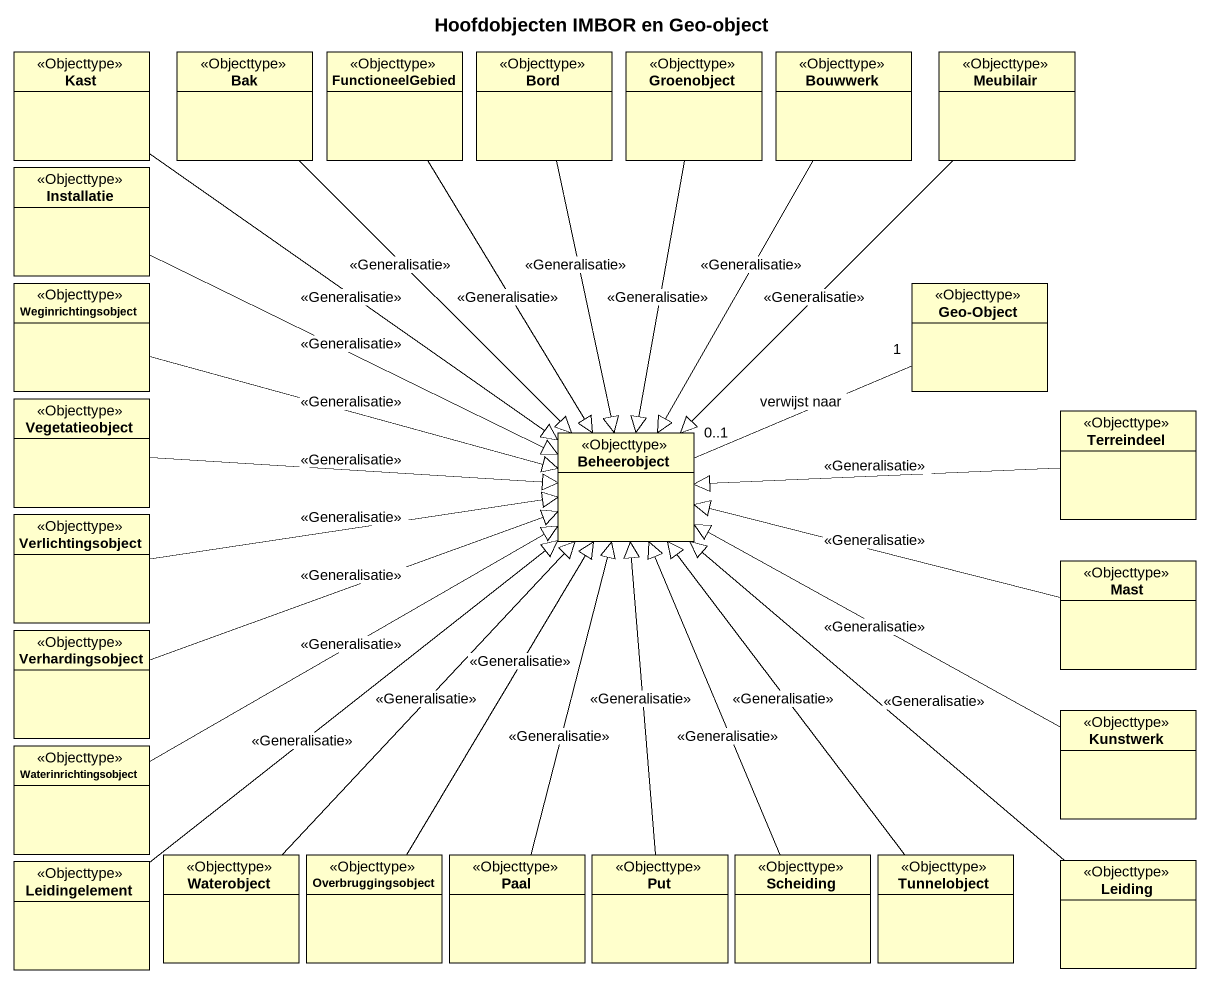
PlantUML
@startuml
title Hoofdobjecten IMBOR en Geo-object
hide circle
hide empty members
class Kast <<Objecttype>>
class Bak <<Objecttype>>
class FunctioneelGebied <<Objecttype>>
class Bord <<Objecttype>>
class Groenobject <<Objecttype>>
class Bouwwerk <<Objecttype>>
class Meubilair <<Objecttype>>
class Installatie <<Objecttype>>
class Weginrichtingsobject <<Objecttype>>
class "Geo-Object" as Geo_Object <<Objecttype>>
class Vegetatieobject <<Objecttype>>
class Beheerobject <<Objecttype>>
class Terreindeel <<Objecttype>>
class Verlichtingsobject <<Objecttype>>
class Mast <<Objecttype>>
class Verhardingsobject <<Objecttype>>
class Kunstwerk <<Objecttype>>
class Waterinrichtingsobject <<Objecttype>>
class Leidingelement <<Objecttype>>
class Waterobject <<Objecttype>>
class Overbruggingsobject <<Objecttype>>
class Paal <<Objecttype>>
class Put <<Objecttype>>
class Scheiding <<Objecttype>>
class Tunnelobject <<Objecttype>>
class Leiding <<Objecttype>>
Kast --|> Beheerobject : <<Generalisatie>>
Bak --|> Beheerobject : <<Generalisatie>>
FunctioneelGebied --|> Beheerobject : <<Generalisatie>>
Bord --|> Beheerobject : <<Generalisatie>>
Groenobject --|> Beheerobject : <<Generalisatie>>
Bouwwerk --|> Beheerobject : <<Generalisatie>>
Meubilair --|> Beheerobject : <<Generalisatie>>
Installatie -right-|> Beheerobject : <<Generalisatie>>
Weginrichtingsobject -right-|> Beheerobject : <<Generalisatie>>
Geo_Object "1" -left- "0..1" Beheerobject : verwijst naar
Vegetatieobject -right-|> Beheerobject : <<Generalisatie>>
Terreindeel -left-|> Beheerobject : <<Generalisatie>>
Verlichtingsobject -right-|> Beheerobject : <<Generalisatie>>
Mast -left-|> Beheerobject : <<Generalisatie>>
Verhardingsobject -right-|> Beheerobject : <<Generalisatie>>
Kunstwerk -left-|> Beheerobject : <<Generalisatie>>
Waterinrichtingsobject -right-|> Beheerobject : <<Generalisatie>>
Leidingelement -up-|> Beheerobject : <<Generalisatie>>
Waterobject -up-|> Beheerobject : <<Generalisatie>>
Overbruggingsobject -up-|> Beheerobject : <<Generalisatie>>
Paal -up-|> Beheerobject : <<Generalisatie>>
Put -up-|> Beheerobject : <<Generalisatie>>
Scheiding -up-|> Beheerobject : <<Generalisatie>>
Tunnelobject -up-|> Beheerobject : <<Generalisatie>>
Leiding -up-|> Beheerobject : <<Generalisatie>>
@enduml
